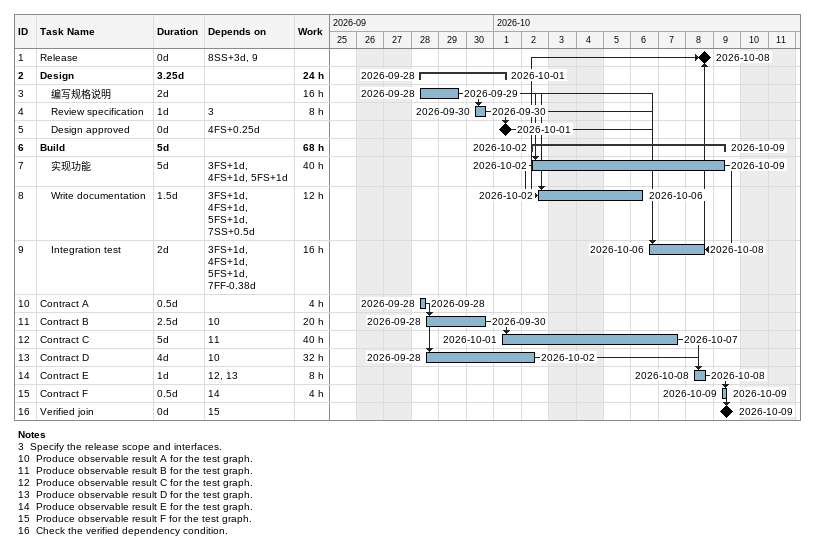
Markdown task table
| ID | Level | Task | Duration | Start | Finish | Predecessors | Work (h) |
|---|---|---|---|---|---|---|---|
| 1 | 1 | Release | 0d | 2026-10-08 | 2026-10-08 | 8SS+3d, 9 |  |
| 2 | 1 | **Design** | 3.25d | 2026-09-28 | 2026-10-01 |  | 24 |
| 3 | 2 | 编写规格说明 | 2d | 2026-09-28 | 2026-09-29 |  | 16 |
| 4 | 2 | Review specification | 1d | 2026-09-30 | 2026-09-30 | 3 | 8 |
| 5 | 2 | Design approved | 0d | 2026-10-01 | 2026-10-01 | 4FS+0.25d |  |
| 6 | 1 | **Build** | 5d | 2026-10-02 | 2026-10-09 |  | 68 |
| 7 | 2 | 实现功能 | 5d | 2026-10-02 | 2026-10-09 | 3FS+1d, 4FS+1d, 5FS+1d | 40 |
| 8 | 2 | Write documentation | 1.5d | 2026-10-02 | 2026-10-06 | 3FS+1d, 4FS+1d, 5FS+1d, 7SS+0.5d | 12 |
| 9 | 2 | Integration test | 2d | 2026-10-06 | 2026-10-08 | 3FS+1d, 4FS+1d, 5FS+1d, 7FF-0.38d | 16 |
| 10 | 1 | Contract A | 0.5d | 2026-09-28 | 2026-09-28 |  | 4 |
| 11 | 1 | Contract B | 2.5d | 2026-09-28 | 2026-09-30 | 10 | 20 |
| 12 | 1 | Contract C | 5d | 2026-10-01 | 2026-10-07 | 11 | 40 |
| 13 | 1 | Contract D | 4d | 2026-09-28 | 2026-10-02 | 10 | 32 |
| 14 | 1 | Contract E | 1d | 2026-10-08 | 2026-10-08 | 12, 13 | 8 |
| 15 | 1 | Contract F | 0.5d | 2026-10-09 | 2026-10-09 | 14 | 4 |
| 16 | 1 | Verified join | 0d | 2026-10-09 | 2026-10-09 | 15 |  |

Notes
- 3: Specify the release scope and interfaces.
- 10: Produce observable result A for the test graph.
- 11: Produce observable result B for the test graph.
- 12: Produce observable result C for the test graph.
- 13: Produce observable result D for the test graph.
- 14: Produce observable result E for the test graph.
- 15: Produce observable result F for the test graph.
- 16: Check the verified dependency condition.
